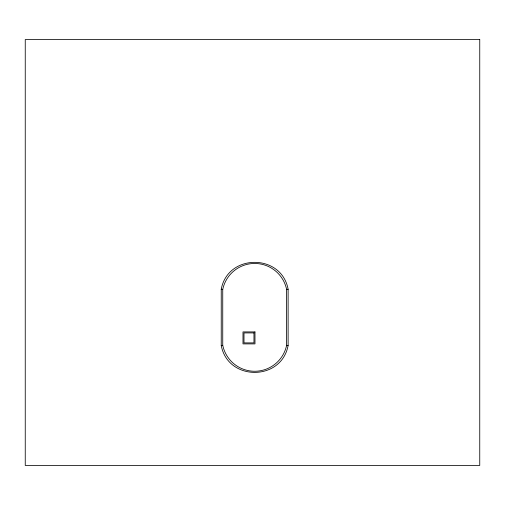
<?xml version="1.0" encoding="UTF-8"?>
<svg xmlns="http://www.w3.org/2000/svg" width="505" height="505" viewBox="0 0 505 505"><rect width="100%" height="100%" fill="white"/><g stroke="black" fill="none" stroke-linecap="round" stroke-linejoin="round"><path stroke-width="0.76" d="M221.24 289.239C227.862 253.384 281.493 253.384 288.115 289.239L288.115 345.489C281.493 381.344 227.862 381.344 221.24 345.489L221.24 289.239L222.743 289.416A32.629 32.629 0 0 1 286.619 289.416L288.115 289.239M221.24 345.489L222.743 345.313A32.629 32.629 0 0 0 286.619 345.313L288.115 345.489M286.619 289.416L286.619 345.313M222.743 289.416L222.743 345.313M479.75 39.567L25.25 39.567L25.25 465.433L479.75 465.433L479.75 39.567M254.975 331.918L242.993 331.918L242.993 343.892L254.975 343.892L254.975 331.918M253.971 332.915L243.991 332.915L243.991 342.895L253.971 342.895L253.971 332.915"/></g></svg>
